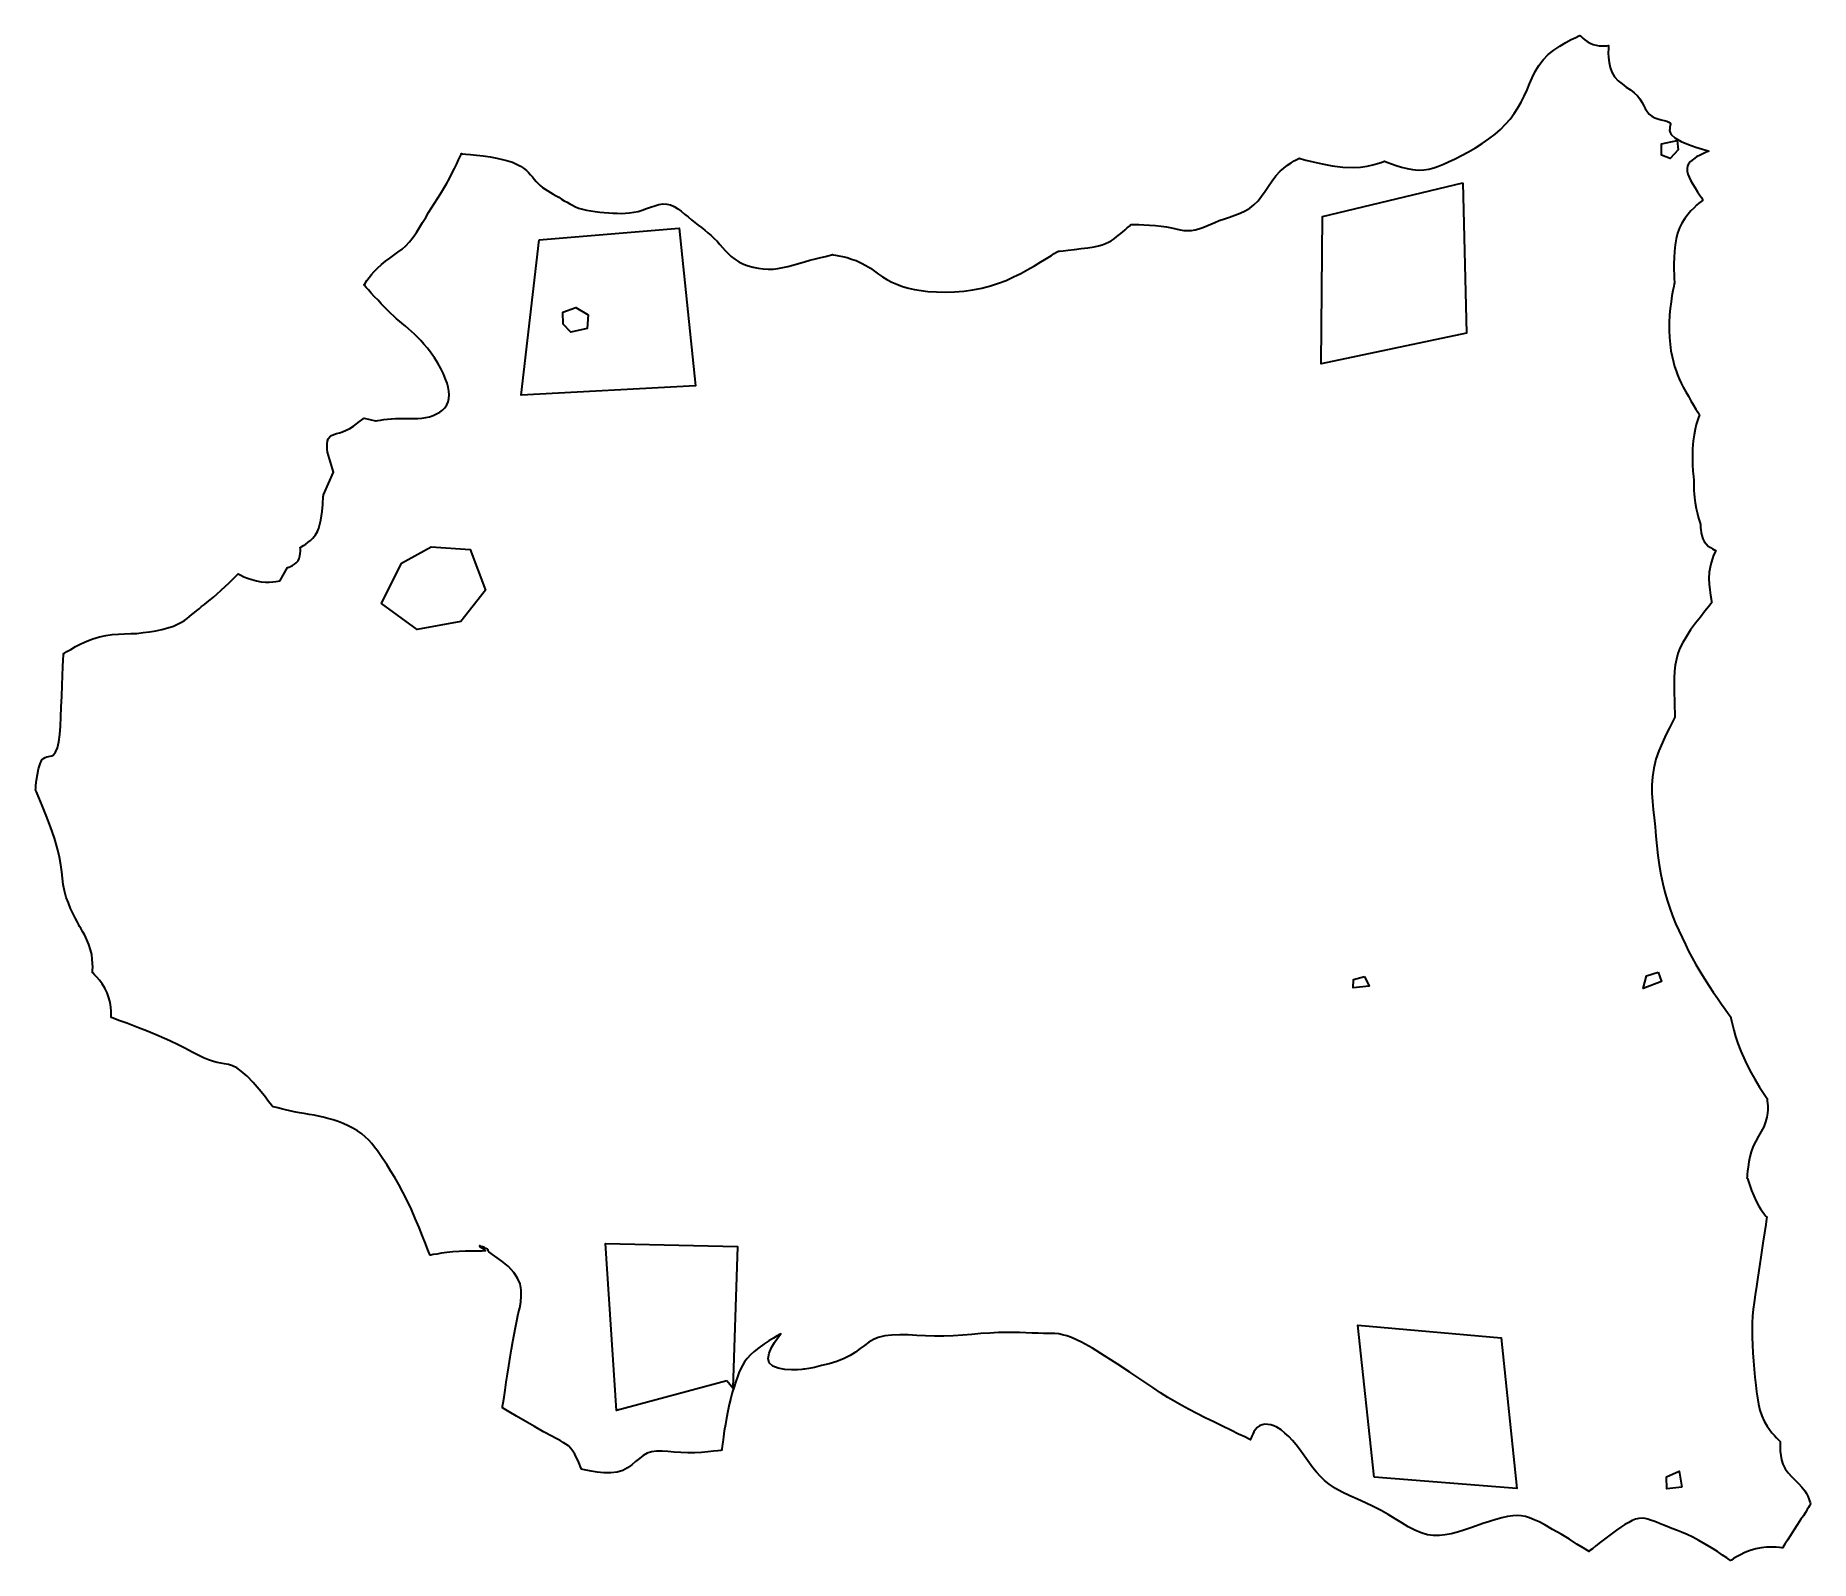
# Model space of a CAD drawing. Extents: x 0 to 10426, y -8961 to 0.
import ezdxf

# ---------------------------------------------------------------- set-up
doc = ezdxf.new("R2010")
doc.units = 0
doc.linetypes.add('Solid', pattern=[0])
for name, color, linetype in [('zone_0_q3', 7, 'Continuous'), ('zone_1_q3', 7, 'Continuous'), ('zone_2_q3', 7, 'Continuous'), ('zone_3_q3', 7, 'Continuous'), ('zone_4_q3', 7, 'Continuous'), ('zone_5_q2', 7, 'Continuous')]:
    doc.layers.add(name, color=color, linetype=linetype)

msp = doc.modelspace()

# ---------------------------------------------------------------- linework, layer by layer
at = {"color": 0, "linetype": 'Solid', "lineweight": 35}
for points in [[(170, -3629), (184, -3620), (207, -3607), (235, -3591), (267, -3575), (302, -3559), (337, -3545), (376, -3533), (414, -3525), (451, -3520), (487, -3517), (523, -3516), (559, -3514), (596, -3513), (633, -3509), (670, -3505), (707, -3498), (743, -3490), (778, -3481), (810, -3470), (838, -3458), (857, -3448), (875, -3437), (891, -3426), (905, -3414), (919, -3403), (933, -3391), (946, -3380), (961, -3368), (976, -3356), (992, -3344), (1008, -3330), (1026, -3316), (1045, -3300), (1066, -3282), (1090, -3260), (1114, -3238), (1137, -3216), (1158, -3196), (1175, -3179), (1186, -3168), (1190, -3164), (1194, -3166), (1206, -3172), (1223, -3180), (1245, -3189), (1270, -3197), (1298, -3205), (1326, -3210), (1350, -3212), (1373, -3212), (1394, -3210), (1412, -3208), (1426, -3206), (1434, -3204), (1438, -3203), (1480, -3127), (1482, -3126), (1489, -3124), (1498, -3120), (1509, -3115), (1521, -3107), (1532, -3098), (1542, -3087), (1548, -3073), (1553, -3058), (1555, -3044), (1556, -3030), (1556, -3019), (1555, -3011), (1555, -3009), (1557, -3007), (1564, -3003), (1575, -2997), (1588, -2989), (1602, -2978), (1616, -2967), (1629, -2954), (1644, -2935), (1656, -2915), (1665, -2894), (1671, -2871), (1676, -2847), (1680, -2822), (1683, -2797), (1685, -2776), (1687, -2757), (1688, -2739), (1689, -2723), (1690, -2710), (1691, -2702), (1691, -2699), (1751, -2566), (1716, -2448), (1715, -2445), (1714, -2437), (1714, -2426), (1714, -2413), (1714, -2398), (1716, -2384), (1720, -2371), (1728, -2359), (1739, -2350), (1752, -2344), (1768, -2339), (1785, -2334), (1804, -2328), (1824, -2320), (1846, -2309), (1867, -2296), (1886, -2282), (1904, -2269), (1917, -2258), (1926, -2251), (1930, -2248), (1997, -2264), (2001, -2264), (2011, -2262), (2026, -2260), (2046, -2257), (2068, -2255), (2091, -2252), (2115, -2250), (2143, -2250), (2170, -2250), (2196, -2250), (2221, -2250), (2245, -2250), (2269, -2248), (2293, -2245), (2315, -2240), (2336, -2233), (2356, -2224), (2374, -2213), (2391, -2201), (2405, -2187), (2416, -2171), (2424, -2153), (2428, -2133), (2430, -2112), (2428, -2090), (2424, -2067), (2418, -2043), (2409, -2019), (2396, -1988), (2381, -1956), (2363, -1926), (2344, -1895), (2324, -1866), (2303, -1838), (2281, -1813), (2263, -1792), (2244, -1773), (2226, -1755), (2208, -1739), (2190, -1723), (2172, -1707), (2154, -1692), (2138, -1678), (2121, -1664), (2105, -1649), (2088, -1633), (2070, -1616), (2051, -1598), (2031, -1577), (2012, -1556), (1991, -1535), (1972, -1514), (1955, -1495), (1942, -1480), (1933, -1470), (1929, -1466), (1932, -1463), (1938, -1454), (1947, -1440), (1959, -1423), (1974, -1405), (1990, -1386), (2008, -1367), (2032, -1345), (2056, -1326), (2081, -1308), (2105, -1291), (2129, -1274), (2153, -1256), (2175, -1236), (2197, -1212), (2218, -1186), (2238, -1158), (2256, -1129), (2274, -1099), (2292, -1070), (2309, -1041), (2326, -1013), (2343, -986), (2361, -958), (2378, -931), (2396, -902), (2414, -872), (2432, -840), (2446, -811), (2461, -782), (2474, -755), (2485, -731), (2494, -712), (2500, -699), (2502, -694), (2509, -695), (2528, -697), (2556, -699), (2591, -703), (2630, -708), (2670, -714), (2709, -720), (2743, -728), (2774, -736), (2801, -745), (2826, -756), (2848, -767), (2867, -780), (2884, -794), (2896, -806), (2908, -818), (2919, -831), (2930, -844), (2940, -857), (2952, -869), (2964, -881), (2978, -893), (2993, -903), (3009, -913), (3025, -923), (3041, -933), (3058, -942), (3074, -951), (3090, -961), (3106, -971), (3122, -980), (3138, -990), (3155, -998), (3172, -1006), (3190, -1014), (3213, -1021), (3237, -1027), (3262, -1031), (3288, -1035), (3314, -1038), (3341, -1040), (3367, -1042), (3392, -1044), (3417, -1045), (3442, -1046), (3466, -1045), (3490, -1043), (3515, -1039), (3539, -1034), (3564, -1026), (3588, -1017), (3613, -1008), (3638, -1000), (3662, -994), (3685, -990), (3708, -991), (3730, -996), (3751, -1005), (3772, -1018), (3793, -1033), (3813, -1049), (3833, -1066), (3853, -1083), (3873, -1099), (3893, -1114), (3912, -1129), (3932, -1144), (3950, -1160), (3969, -1175), (3986, -1192), (4003, -1209), (4019, -1228), (4035, -1246), (4051, -1264), (4068, -1282), (4087, -1299), (4107, -1315), (4132, -1330), (4158, -1343), (4186, -1354), (4215, -1362), (4244, -1368), (4274, -1372), (4303, -1374), (4332, -1373), (4361, -1369), (4389, -1364), (4419, -1357), (4449, -1349), (4481, -1340), (4516, -1330), (4548, -1321), (4581, -1313), (4612, -1305), (4640, -1298), (4662, -1292), (4676, -1289), (4682, -1287), (4686, -1288), (4699, -1290), (4718, -1294), (4741, -1299), (4767, -1305), (4794, -1314), (4821, -1323), (4851, -1337), (4878, -1352), (4904, -1368), (4928, -1385), (4951, -1402), (4975, -1418), (5000, -1434), (5029, -1449), (5060, -1462), (5093, -1474), (5128, -1484), (5164, -1492), (5202, -1499), (5242, -1504), (5293, -1507), (5345, -1508), (5398, -1507), (5452, -1503), (5505, -1495), (5558, -1485), (5610, -1472), (5657, -1456), (5702, -1439), (5745, -1419), (5787, -1398), (5828, -1375), (5867, -1353), (5905, -1330), (5928, -1316), (5949, -1304), (5968, -1292), (5984, -1282), (5997, -1274), (6005, -1269), (6008, -1268), (6015, -1267), (6036, -1265), (6066, -1262), (6103, -1257), (6143, -1252), (6182, -1247), (6219, -1241), (6244, -1236), (6266, -1230), (6285, -1223), (6303, -1215), (6319, -1206), (6335, -1195), (6352, -1182), (6368, -1169), (6384, -1156), (6400, -1142), (6413, -1130), (6425, -1120), (6432, -1113), (6435, -1110), (6440, -1110), (6456, -1111), (6481, -1111), (6510, -1112), (6544, -1114), (6578, -1117), (6612, -1121), (6643, -1125), (6672, -1131), (6698, -1136), (6723, -1141), (6746, -1145), (6769, -1146), (6791, -1145), (6812, -1142), (6834, -1136), (6857, -1128), (6880, -1118), (6903, -1108), (6928, -1098), (6953, -1088), (6983, -1077), (7014, -1067), (7045, -1056), (7075, -1044), (7105, -1031), (7132, -1015), (7157, -996), (7181, -972), (7202, -945), (7222, -915), (7242, -885), (7263, -854), (7285, -824), (7311, -797), (7332, -779), (7354, -762), (7375, -748), (7394, -737), (7409, -729), (7420, -723), (7423, -721), (7434, -724), (7462, -732), (7505, -743), (7558, -755), (7617, -765), (7679, -773), (7740, -775), (7783, -773), (7821, -767), (7855, -760), (7883, -753), (7904, -746), (7918, -741), (7923, -739), (7928, -741), (7943, -747), (7965, -755), (7993, -764), (8024, -774), (8057, -782), (8089, -788), (8123, -791), (8154, -790), (8184, -786), (8213, -778), (8241, -768), (8270, -756), (8300, -743), (8338, -725), (8377, -705), (8418, -683), (8458, -660), (8498, -635), (8537, -608), (8573, -580), (8605, -552), (8634, -522), (8661, -491), (8685, -459), (8707, -425), (8727, -391), (8745, -356), (8761, -320), (8776, -284), (8792, -248), (8809, -212), (8830, -177), (8855, -144), (8886, -112), (8919, -86), (8954, -63), (8989, -42), (9021, -24), (9047, -11), (9065, -3), (9072, 0), (9074, -2), (9080, -8), (9089, -16), (9101, -26), (9115, -36), (9131, -45), (9149, -52), (9167, -57), (9185, -60), (9202, -61), (9217, -61), (9229, -60), (9237, -59), (9240, -59), (9239, -64), (9239, -79), (9238, -102), (9240, -129), (9243, -158), (9249, -188), (9259, -216), (9275, -243), (9296, -266), (9319, -285), (9343, -303), (9368, -319), (9390, -336), (9410, -355), (9424, -372), (9435, -391), (9445, -410), (9455, -429), (9466, -447), (9479, -463), (9495, -475), (9511, -484), (9529, -490), (9548, -495), (9566, -499), (9582, -503), (9594, -509), (9601, -516), (9603, -522), (9602, -530), (9600, -539), (9599, -549), (9598, -559), (9601, -570), (9607, -581), (9630, -602), (9667, -622), (9709, -640), (9753, -656), (9791, -668), (9819, -676), (9829, -679), (9825, -681), (9813, -686), (9797, -693), (9777, -703), (9757, -714), (9738, -727), (9721, -740), (9710, -754), (9704, -768), (9701, -782), (9702, -798), (9706, -814), (9713, -832), (9722, -851), (9734, -873), (9748, -896), (9762, -918), (9774, -937), (9785, -952), (9792, -963), (9794, -966), (9792, -969), (9784, -975), (9771, -985), (9757, -998), (9740, -1014), (9723, -1031), (9707, -1049), (9687, -1075), (9670, -1102), (9656, -1131), (9645, -1162), (9637, -1195), (9631, -1231), (9627, -1269), (9625, -1305), (9624, -1341), (9624, -1376), (9625, -1406), (9626, -1431), (9627, -1447), (9627, -1453), (9626, -1459), (9623, -1475), (9618, -1499), (9612, -1530), (9607, -1565), (9602, -1604), (9598, -1642), (9595, -1688), (9595, -1732), (9597, -1774), (9601, -1814), (9606, -1852), (9613, -1887), (9621, -1920), (9628, -1946), (9636, -1970), (9645, -1994), (9655, -2017), (9666, -2042), (9679, -2067), (9694, -2094), (9709, -2120), (9724, -2147), (9739, -2173), (9753, -2195), (9764, -2213), (9771, -2225), (9774, -2230), (9772, -2234), (9768, -2245), (9762, -2262), (9755, -2286), (9748, -2314), (9742, -2346), (9737, -2381), (9733, -2428), (9732, -2475), (9733, -2520), (9735, -2560), (9738, -2592), (9740, -2614), (9741, -2621), (9741, -2624), (9740, -2631), (9740, -2642), (9740, -2656), (9741, -2673), (9742, -2693), (9744, -2715), (9749, -2747), (9755, -2779), (9762, -2810), (9769, -2837), (9775, -2859), (9779, -2874), (9780, -2879), (9780, -2883), (9780, -2892), (9781, -2905), (9783, -2921), (9787, -2939), (9793, -2957), (9802, -2974), (9813, -2988), (9825, -3000), (9838, -3009), (9850, -3017), (9861, -3022), (9868, -3025), (9870, -3026), (9868, -3030), (9864, -3039), (9857, -3054), (9850, -3074), (9842, -3098), (9836, -3125), (9831, -3154), (9829, -3190), (9831, -3225), (9834, -3258), (9838, -3288), (9842, -3311), (9845, -3327), (9846, -3332), (9841, -3339), (9826, -3357), (9805, -3383), (9779, -3417), (9750, -3454), (9722, -3493), (9697, -3531), (9676, -3566), (9659, -3600), (9647, -3632), (9638, -3665), (9631, -3699), (9628, -3736), (9626, -3777), (9625, -3820), (9626, -3864), (9627, -3907), (9628, -3946), (9629, -3978), (9630, -3999), (9630, -4006), (9626, -4014), (9614, -4036), (9597, -4068), (9577, -4109), (9556, -4155), (9535, -4204), (9518, -4253), (9505, -4306), (9497, -4357), (9494, -4406), (9495, -4453), (9498, -4501), (9502, -4548), (9508, -4597), (9513, -4650), (9518, -4705), (9524, -4761), (9530, -4818), (9538, -4874), (9547, -4930), (9558, -4984), (9570, -5033), (9584, -5081), (9600, -5128), (9616, -5173), (9634, -5217), (9653, -5259), (9672, -5301), (9691, -5341), (9710, -5380), (9730, -5419), (9752, -5458), (9775, -5499), (9801, -5540), (9829, -5583), (9854, -5621), (9879, -5657), (9904, -5692), (9925, -5722), (9943, -5746), (9954, -5762), (9959, -5768), (9959, -5773), (9962, -5789), (9967, -5813), (9975, -5845), (9985, -5882), (9999, -5924), (10016, -5968), (10042, -6025), (10070, -6081), (10100, -6133), (10127, -6179), (10150, -6215), (10165, -6239), (10171, -6247), (10171, -6250), (10172, -6260), (10174, -6274), (10175, -6292), (10175, -6312), (10173, -6333), (10170, -6355), (10162, -6384), (10151, -6413), (10136, -6440), (10121, -6468), (10105, -6497), (10090, -6527), (10078, -6560), (10070, -6589), (10064, -6619), (10059, -6648), (10056, -6673), (10054, -6693), (10054, -6707), (10053, -6711), (10055, -6717), (10061, -6734), (10069, -6757), (10080, -6786), (10093, -6818), (10107, -6849), (10122, -6878), (10132, -6895), (10142, -6909), (10151, -6921), (10158, -6930), (10164, -6937), (10168, -6941), (10170, -6942), (10168, -6954), (10163, -6987), (10155, -7036), (10146, -7097), (10136, -7164), (10126, -7232), (10116, -7297), (10108, -7351), (10101, -7400), (10095, -7444), (10090, -7485), (10086, -7525), (10084, -7564), (10083, -7605), (10083, -7649), (10085, -7694), (10087, -7741), (10091, -7789), (10095, -7837), (10099, -7884), (10104, -7930), (10109, -7969), (10114, -8006), (10121, -8042), (10129, -8077), (10140, -8110), (10154, -8142), (10171, -8172), (10185, -8192), (10199, -8211), (10214, -8227), (10227, -8241), (10238, -8252), (10245, -8259), (10247, -8262), (10247, -8266), (10247, -8278), (10247, -8297), (10248, -8319), (10251, -8344), (10256, -8369), (10264, -8394), (10277, -8422), (10295, -8446), (10314, -8468), (10335, -8489), (10356, -8509), (10376, -8530), (10393, -8552), (10402, -8568), (10410, -8583), (10416, -8598), (10421, -8610), (10424, -8621), (10426, -8628), (10426, -8630), (10425, -8632), (10421, -8639), (10415, -8649), (10406, -8662), (10396, -8679), (10384, -8698), (10370, -8719), (10350, -8750), (10329, -8783), (10309, -8814), (10291, -8842), (10276, -8865), (10266, -8881), (10263, -8886), (10258, -8886), (10244, -8884), (10224, -8883), (10198, -8882), (10168, -8883), (10136, -8886), (10104, -8892), (10071, -8902), (10041, -8914), (10014, -8927), (9991, -8939), (9973, -8950), (9961, -8958), (9957, -8961), (9951, -8957), (9935, -8945), (9910, -8929), (9879, -8909), (9844, -8886), (9807, -8864), (9770, -8843), (9734, -8824), (9701, -8808), (9669, -8795), (9639, -8783), (9611, -8772), (9584, -8761), (9559, -8751), (9540, -8744), (9522, -8736), (9505, -8729), (9487, -8723), (9471, -8718), (9454, -8715), (9437, -8713), (9418, -8715), (9399, -8719), (9379, -8726), (9358, -8737), (9336, -8749), (9312, -8765), (9286, -8783), (9255, -8806), (9224, -8830), (9193, -8853), (9166, -8874), (9145, -8892), (9130, -8903), (9125, -8908), (9116, -8902), (9091, -8886), (9054, -8864), (9010, -8836), (8961, -8807), (8911, -8778), (8865, -8752), (8832, -8734), (8803, -8721), (8776, -8710), (8751, -8703), (8727, -8699), (8703, -8697), (8678, -8698), (8646, -8703), (8612, -8710), (8577, -8720), (8540, -8731), (8502, -8744), (8464, -8757), (8425, -8771), (8389, -8783), (8352, -8794), (8316, -8804), (8281, -8811), (8246, -8815), (8211, -8815), (8177, -8810), (8139, -8799), (8101, -8783), (8063, -8763), (8025, -8740), (7986, -8716), (7946, -8691), (7904, -8667), (7858, -8644), (7812, -8622), (7765, -8601), (7720, -8581), (7676, -8559), (7636, -8537), (7599, -8512), (7571, -8490), (7547, -8467), (7524, -8442), (7503, -8416), (7483, -8389), (7464, -8362), (7444, -8334), (7424, -8307), (7404, -8281), (7383, -8256), (7361, -8233), (7339, -8212), (7316, -8193), (7292, -8178), (7274, -8170), (7256, -8164), (7238, -8161), (7221, -8160), (7205, -8163), (7190, -8170), (7176, -8180), (7166, -8191), (7157, -8204), (7150, -8218), (7144, -8230), (7140, -8241), (7137, -8248), (7136, -8251), (7128, -8247), (7103, -8235), (7067, -8218), (7022, -8196), (6972, -8172), (6921, -8147), (6871, -8122), (6821, -8097), (6776, -8074), (6734, -8051), (6693, -8027), (6652, -8003), (6609, -7975), (6563, -7945), (6498, -7902), (6427, -7854), (6354, -7805), (6280, -7758), (6209, -7714), (6144, -7678), (6086, -7651), (6058, -7641), (6033, -7634), (6010, -7630), (5988, -7628), (5966, -7627), (5944, -7627), (5920, -7627), (5889, -7626), (5855, -7625), (5818, -7624), (5780, -7622), (5740, -7622), (5699, -7621), (5657, -7622), (5606, -7625), (5553, -7628), (5500, -7632), (5446, -7636), (5391, -7640), (5335, -7642), (5280, -7642), (5227, -7640), (5176, -7638), (5125, -7635), (5076, -7634), (5030, -7636), (4988, -7641), (4950, -7650), (4922, -7663), (4895, -7678), (4870, -7697), (4844, -7716), (4816, -7736), (4785, -7756), (4749, -7774), (4706, -7791), (4661, -7805), (4616, -7816), (4575, -7826), (4542, -7832), (4519, -7836), (4511, -7837), (4501, -7838), (4476, -7840), (4441, -7840), (4402, -7838), (4363, -7831), (4330, -7819), (4310, -7799), (4304, -7773), (4310, -7742), (4324, -7710), (4341, -7679), (4359, -7654), (4372, -7636), (4377, -7629), (4371, -7632), (4356, -7641), (4334, -7654), (4307, -7671), (4278, -7690), (4248, -7711), (4221, -7733), (4199, -7753), (4180, -7774), (4165, -7794), (4152, -7815), (4141, -7837), (4132, -7859), (4123, -7882), (4113, -7910), (4103, -7941), (4093, -7973), (4084, -8007), (4075, -8044), (4067, -8083), (4059, -8124), (4052, -8162), (4046, -8199), (4041, -8234), (4037, -8266), (4034, -8290), (4032, -8307), (4031, -8313), (4025, -8314), (4008, -8316), (3982, -8319), (3949, -8323), (3912, -8326), (3872, -8328), (3832, -8329), (3790, -8327), (3751, -8324), (3714, -8321), (3680, -8319), (3648, -8319), (3619, -8323), (3592, -8331), (3569, -8344), (3547, -8361), (3525, -8380), (3502, -8399), (3477, -8417), (3449, -8432), (3416, -8442), (3379, -8446), (3339, -8446), (3300, -8442), (3264, -8436), (3235, -8430), (3215, -8426), (3208, -8424), (3206, -8420), (3202, -8410), (3195, -8395), (3187, -8376), (3177, -8357), (3167, -8337), (3156, -8319), (3144, -8302), (3131, -8288), (3116, -8277), (3100, -8267), (3081, -8256), (3058, -8245), (3032, -8231), (2984, -8205), (2931, -8174), (2876, -8142), (2825, -8112), (2782, -8087), (2753, -8070), (2743, -8063), (2744, -8055), (2747, -8034), (2752, -8001), (2758, -7960), (2765, -7914), (2772, -7866), (2780, -7818), (2788, -7767), (2796, -7720), (2804, -7675), (2812, -7633), (2820, -7592), (2828, -7552), (2836, -7512), (2844, -7477), (2850, -7442), (2853, -7406), (2852, -7371), (2846, -7336), (2832, -7302), (2810, -7268), (2778, -7234), (2739, -7202), (2699, -7173), (2662, -7148), (2657, -7140), (2658, -7135), (2654, -7131), (2646, -7127), (2637, -7122), (2627, -7118), (2618, -7115), (2611, -7112), (2607, -7112), (2611, -7117), (2631, -7129), (2644, -7142), (2623, -7143), (2595, -7144), (2562, -7143), (2526, -7144), (2488, -7145), (2451, -7147), (2416, -7151), (2384, -7155), (2357, -7160), (2336, -7163), (2322, -7166), (2317, -7167), (2314, -7159), (2305, -7135), (2291, -7099), (2274, -7055), (2253, -7004), (2231, -6952), (2208, -6899), (2183, -6846), (2158, -6797), (2134, -6752), (2110, -6710), (2086, -6671), (2063, -6635), (2041, -6601), (2025, -6577), (2009, -6554), (1992, -6532), (1975, -6511), (1957, -6491), (1937, -6472), (1916, -6454), (1891, -6437), (1864, -6421), (1836, -6406), (1807, -6393), (1778, -6382), (1748, -6371), (1718, -6363), (1690, -6356), (1663, -6350), (1636, -6345), (1608, -6340), (1579, -6335), (1550, -6330), (1519, -6324), (1493, -6319), (1468, -6313), (1444, -6307), (1423, -6302), (1407, -6298), (1396, -6295), (1392, -6294), (1386, -6285), (1369, -6263), (1345, -6231), (1314, -6193), (1279, -6153), (1243, -6115), (1208, -6085), (1182, -6067), (1157, -6055), (1133, -6047), (1110, -6042), (1088, -6038), (1067, -6034), (1045, -6029), (1016, -6020), (987, -6008), (955, -5992), (920, -5974), (881, -5953), (838, -5931), (789, -5908), (727, -5880), (661, -5853), (596, -5827), (537, -5804), (489, -5787), (457, -5775), (445, -5771), (445, -5766), (445, -5753), (445, -5734), (442, -5710), (438, -5683), (431, -5654), (421, -5626), (408, -5598), (392, -5573), (376, -5551), (360, -5533), (347, -5519), (338, -5510), (335, -5507), (335, -5503), (335, -5492), (336, -5475), (335, -5453), (333, -5428), (330, -5401), (323, -5372), (314, -5342), (302, -5313), (289, -5286), (277, -5264), (267, -5246), (259, -5235), (257, -5231), (254, -5225), (246, -5211), (235, -5189), (221, -5161), (206, -5130), (193, -5097), (181, -5065), (170, -5026), (163, -4988), (158, -4951), (154, -4914), (149, -4873), (141, -4829), (130, -4779), (111, -4716), (88, -4650), (63, -4584), (40, -4525), (19, -4477), (5, -4444), (0, -4432), (1, -4425), (2, -4405), (6, -4376), (11, -4343), (17, -4310), (27, -4280), (38, -4257), (47, -4248), (56, -4242), (66, -4239), (76, -4237), (86, -4235), (95, -4233), (104, -4228), (118, -4212), (129, -4185), (137, -4150), (142, -4107), (146, -4058), (149, -4004), (151, -3946), (154, -3883), (156, -3820), (159, -3761), (161, -3710), (163, -3669), (164, -3642), (164, -3632), (170, -3629)], [(9648, -671), (9602, -722), (9551, -703), (9550, -636), (9642, -618), (9648, -671)], [(9532, -5503), (9550, -5558), (9444, -5599), (9462, -5525), (9532, -5503)], [(7806, -5529), (7833, -5586), (7740, -5595), (7742, -5547), (7806, -5529)], [(9670, -8530), (9582, -8539), (9580, -8470), (9655, -8436), (9670, -8530)]]:
    msp.add_lwpolyline(points, close=True, dxfattribs=at)
at = {"layer": 'zone_0_q3', "color": 3, "linetype": 'Solid', "lineweight": 35}
msp.add_lwpolyline([(2149, -3100), (2325, -3005), (2553, -3021), (2643, -3260), (2499, -3444), (2241, -3491), (2032, -3338), (2149, -3100)], close=True, dxfattribs=at)
at = {"layer": 'zone_1_q3', "color": 3, "linetype": 'Solid', "lineweight": 35}
msp.add_lwpolyline([(4061, -7905), (3413, -8080), (3349, -7099), (4123, -7116), (4096, -7949), (4061, -7905)], close=True, dxfattribs=at)
at = {"layer": 'zone_2_q3', "color": 3, "linetype": 'Solid', "lineweight": 35}
msp.add_lwpolyline([(7863, -8471), (7767, -7578), (8610, -7652), (8702, -8538), (7863, -8471)], close=True, dxfattribs=at)
at = {"layer": 'zone_3_q3', "color": 3, "linetype": 'Solid', "lineweight": 35}
msp.add_lwpolyline([(8384, -866), (8405, -1750), (7551, -1930), (7560, -1064), (8384, -866)], close=True, dxfattribs=at)
at = {"layer": 'zone_4_q3', "color": 3, "linetype": 'Solid', "lineweight": 35}
msp.add_lwpolyline([(2958, -1200), (3781, -1133), (3876, -2058), (2852, -2114), (2958, -1200)], close=True, dxfattribs=at)
at = {"layer": 'zone_5_q2', "color": 2, "linetype": 'Solid', "lineweight": 35}
msp.add_lwpolyline([(3247, -1642), (3240, -1721), (3145, -1743), (3100, -1697), (3098, -1626), (3174, -1599), (3247, -1642)], close=True, dxfattribs=at)

doc.saveas('drawing.dxf')
